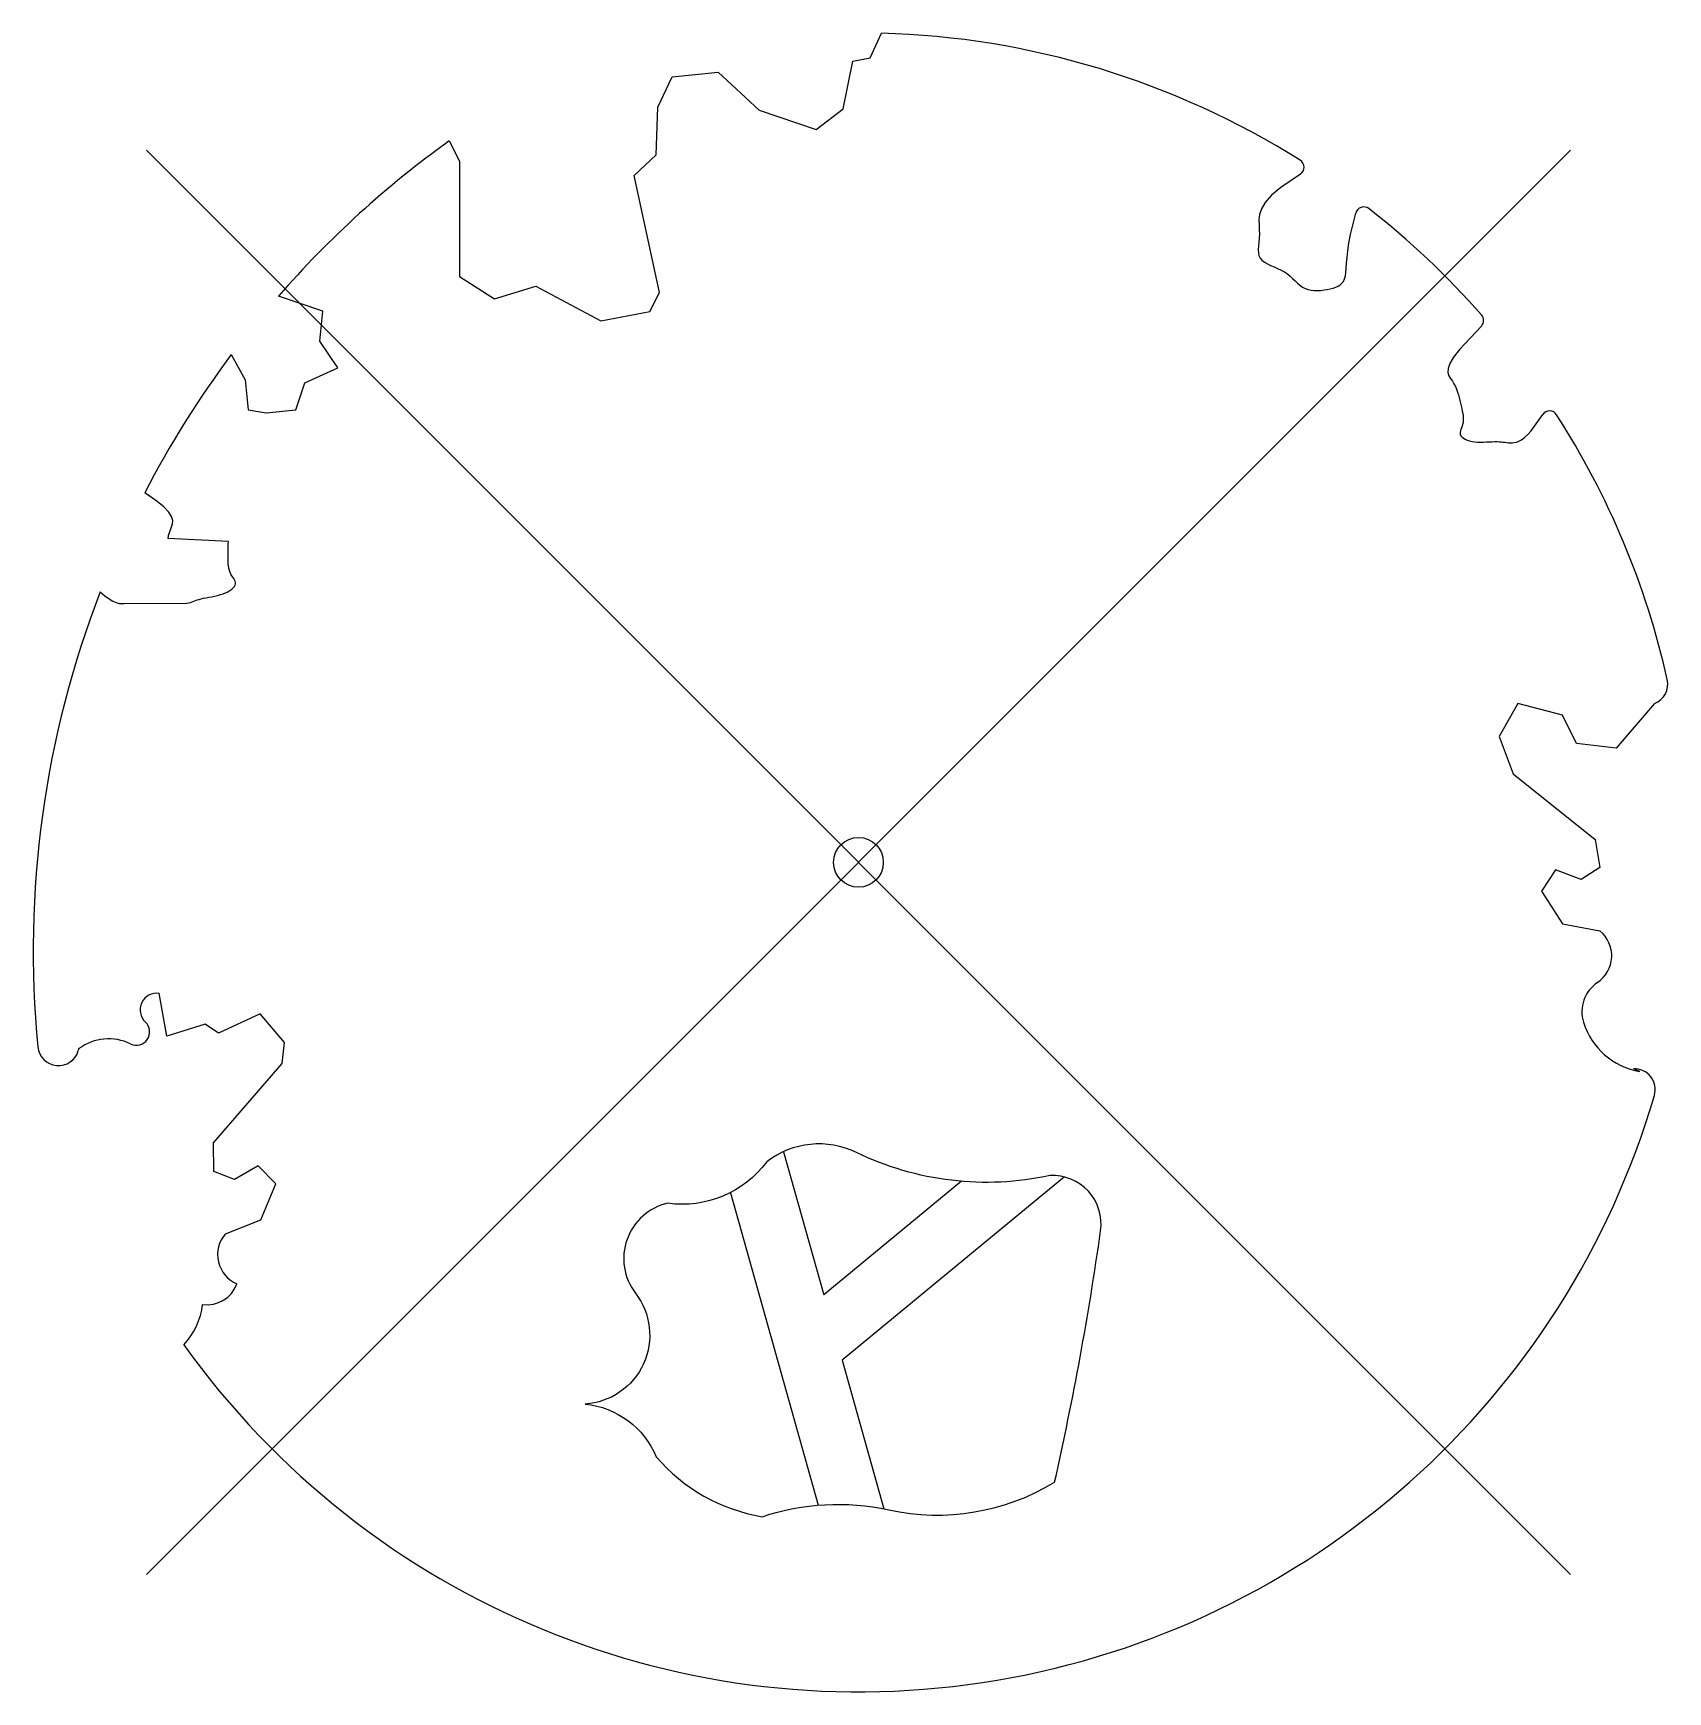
# Model space of a CAD drawing. Header units: metres. Extents: x -4.98 to 4.88, y -5 to 5.
import ezdxf

# ---------------------------------------------------------------- set-up
doc = ezdxf.new("R2010")
doc.units = ezdxf.units.M
doc.header["$LTSCALE"] = 0.2

msp = doc.modelspace()

# ---------------------------------------------------------------- linework, layer by layer
for p, q in [((0.071, 4.8487), (0.1388, 4.9981)), ((-0.0915, 4.5427), (-0.0341, 4.8296)), ((-0.0341, 4.8296), (0.071, 4.8487)), ((-1.2098, 4.5523), (-1.1237, 4.734)), ((-1.1237, 4.734), (-0.8466, 4.7627)), ((-0.8466, 4.7627), (-0.5981, 4.5332)), ((-1.2193, 4.2654), (-1.2098, 4.5523)), ((-0.5981, 4.5332), (-0.254, 4.4184)), ((-0.254, 4.4184), (-0.0915, 4.5427)), ((-2.467, 4.349), (-2.4045, 4.2271)), ((-2.4045, 4.2271), (-2.4045, 3.5313)), ((-1.3531, 4.1411), (-1.2193, 4.2654)), ((-1.2002, 3.4357), (-1.3531, 4.1411)), ((2.6645, 4.148), (2.5467, 4.0685)), ((2.4904, 4.021), (2.4525, 3.9782)), ((2.5467, 4.0685), (2.4904, 4.021)), ((2.4178, 3.9043), (2.4142, 3.872)), ((2.4294, 3.9395), (2.4178, 3.9043)), ((2.4525, 3.9782), (2.4294, 3.9395)), ((2.9668, 3.7846), (2.9988, 3.9129)), ((2.4142, 3.872), (2.4151, 3.8421)), ((2.4151, 3.8421), (2.417, 3.8139)), ((2.417, 3.8139), (2.4171, 3.787)), ((2.4115, 3.7146), (2.4105, 3.6937)), ((2.4136, 3.7373), (2.4115, 3.7146)), ((2.4157, 3.7614), (2.4136, 3.7373)), ((2.4171, 3.787), (2.4157, 3.7614)), ((2.9499, 3.6861), (2.9566, 3.7322)), ((2.9566, 3.7322), (2.9668, 3.7846)), ((2.4105, 3.6937), (2.4113, 3.6745)), ((2.4113, 3.6745), (2.4148, 3.6573)), ((2.4148, 3.6573), (2.4218, 3.6422)), ((2.4218, 3.6422), (2.433, 3.6291)), ((2.433, 3.6291), (2.4477, 3.6178)), ((2.4477, 3.6178), (2.4653, 3.6077)), ((2.4653, 3.6077), (2.4849, 3.5983)), ((2.9415, 3.5812), (2.9433, 3.6111)), ((2.9433, 3.6111), (2.9457, 3.6459)), ((2.9457, 3.6459), (2.9499, 3.6861)), ((-2.4045, 3.5313), (-2.1942, 3.3974)), ((2.4849, 3.5983), (2.5058, 3.5893)), ((2.5058, 3.5893), (2.5271, 3.5801)), ((2.5271, 3.5801), (2.548, 3.5702)), ((2.548, 3.5702), (2.5678, 3.5592)), ((2.5678, 3.5592), (2.5859, 3.5467)), ((2.5859, 3.5467), (2.6025, 3.5331)), ((2.6025, 3.5331), (2.6179, 3.519)), ((2.6179, 3.519), (2.6327, 3.5049)), ((2.6327, 3.5049), (2.6472, 3.4913)), ((2.9149, 3.4902), (2.924, 3.5021)), ((2.924, 3.5021), (2.9312, 3.5167)), ((2.9312, 3.5167), (2.9363, 3.5345)), ((2.9363, 3.5345), (2.9395, 3.5559)), ((2.9395, 3.5559), (2.9415, 3.5812)), ((-3.2292, 3.3228), (-3.4974, 3.4122)), ((-2.1942, 3.3974), (-1.9457, 3.4739)), ((-1.9457, 3.4739), (-1.5539, 3.2635)), ((-1.2576, 3.3209), (-1.2002, 3.4357)), ((2.6472, 3.4913), (2.6618, 3.4788)), ((2.6618, 3.4788), (2.677, 3.4678)), ((2.677, 3.4678), (2.6932, 3.4589)), ((2.6932, 3.4589), (2.7107, 3.4526)), ((2.7107, 3.4526), (2.7293, 3.4486)), ((2.7293, 3.4486), (2.7486, 3.4466)), ((2.7486, 3.4466), (2.7683, 3.4465)), ((2.7683, 3.4465), (2.7881, 3.4477)), ((2.7881, 3.4477), (2.8077, 3.4502)), ((2.8077, 3.4502), (2.8267, 3.4535)), ((2.8267, 3.4535), (2.8448, 3.4575)), ((2.8448, 3.4575), (2.8617, 3.4618)), ((2.8617, 3.4618), (2.8773, 3.4668)), ((2.8773, 3.4668), (2.8915, 3.473)), ((2.8915, 3.473), (2.904, 3.4806)), ((2.904, 3.4806), (2.9149, 3.4902)), ((-3.2473, 3.1425), (-3.2292, 3.3228)), ((-1.5539, 3.2635), (-1.2576, 3.3209)), ((3.7557, 3.2325), (3.6252, 3.0924)), ((-3.1391, 2.9802), (-3.2473, 3.1425)), ((-3.7812, 3.0606), (-3.698, 2.9081)), ((3.5652, 3.0062), (3.555, 2.9758)), ((3.5877, 3.0445), (3.5652, 3.0062)), ((3.6252, 3.0924), (3.5877, 3.0445)), ((-3.698, 2.9081), (-3.68, 2.7277)), ((-3.3374, 2.89), (-3.1391, 2.9802)), ((3.555, 2.9758), (3.5541, 2.9518)), ((3.5541, 2.9518), (3.56, 2.9322)), ((3.56, 2.9322), (3.5698, 2.9156)), ((3.5698, 2.9156), (3.5807, 2.9001)), ((3.5807, 2.9001), (3.5905, 2.8844)), ((-3.3915, 2.7277), (-3.3374, 2.89)), ((3.5905, 2.8844), (3.5989, 2.8683)), ((3.5989, 2.8683), (3.606, 2.8518)), ((3.606, 2.8518), (3.6121, 2.8351)), ((3.6121, 2.8351), (3.6174, 2.8183)), ((3.6174, 2.8183), (3.6221, 2.8015)), ((3.6221, 2.8015), (3.6263, 2.7847)), ((-3.68, 2.7277), (-3.5718, 2.7097)), ((-3.5718, 2.7097), (-3.3915, 2.7277)), ((3.6263, 2.7847), (3.6302, 2.7682)), ((3.6302, 2.7682), (3.634, 2.7519)), ((3.634, 2.7519), (3.6376, 2.7359)), ((3.6376, 2.7359), (3.6408, 2.7203)), ((3.6408, 2.7203), (3.6434, 2.7053)), ((3.6434, 2.7053), (3.6453, 2.6908)), ((4.0559, 2.602), (4.1268, 2.7005)), ((3.6294, 2.6004), (3.6275, 2.592)), ((3.6324, 2.6093), (3.6294, 2.6004)), ((3.6359, 2.6188), (3.6324, 2.6093)), ((3.6396, 2.6289), (3.6359, 2.6188)), ((3.6429, 2.6397), (3.6396, 2.6289)), ((3.6453, 2.6513), (3.6429, 2.6397)), ((3.6453, 2.6908), (3.6464, 2.6769)), ((3.6464, 2.6637), (3.6453, 2.6513)), ((3.6464, 2.6769), (3.6464, 2.6637)), ((4.0353, 2.5781), (4.0559, 2.602)), ((3.6275, 2.592), (3.6272, 2.584)), ((3.6272, 2.584), (3.6289, 2.5765)), ((3.6289, 2.5765), (3.633, 2.5692)), ((3.633, 2.5692), (3.6395, 2.5624)), ((3.6395, 2.5624), (3.6481, 2.556)), ((3.6481, 2.556), (3.6586, 2.5502)), ((3.6586, 2.5502), (3.6708, 2.5452)), ((3.6708, 2.5452), (3.6846, 2.5409)), ((3.6846, 2.5409), (3.6996, 2.5375)), ((3.6996, 2.5375), (3.7158, 2.5351)), ((3.7158, 2.5351), (3.7328, 2.5337)), ((3.7328, 2.5337), (3.7505, 2.5332)), ((3.7505, 2.5332), (3.7684, 2.5334)), ((3.7684, 2.5334), (3.7863, 2.5339)), ((3.7863, 2.5339), (3.8038, 2.5347)), ((3.8038, 2.5347), (3.8207, 2.5354)), ((3.8207, 2.5354), (3.8367, 2.536)), ((3.8367, 2.536), (3.8514, 2.5361)), ((3.8514, 2.5361), (3.8646, 2.5356)), ((3.8646, 2.5356), (3.8765, 2.5346)), ((3.8765, 2.5346), (3.8876, 2.5333)), ((3.8876, 2.5333), (3.898, 2.532)), ((3.898, 2.532), (3.9083, 2.5307)), ((3.9083, 2.5307), (3.9186, 2.5297)), ((3.9186, 2.5297), (3.9294, 2.5292)), ((3.9294, 2.5292), (3.9409, 2.5293)), ((3.9409, 2.5293), (3.9535, 2.5304)), ((3.9535, 2.5304), (3.9673, 2.5331)), ((3.9673, 2.5331), (3.9823, 2.5384)), ((3.9823, 2.5384), (3.9986, 2.5471)), ((3.9986, 2.5471), (4.0162, 2.5601)), ((4.0162, 2.5601), (4.0353, 2.5781)), ((-4.2361, 2.1819), (-4.3034, 2.227)), ((-4.1886, 2.1438), (-4.2361, 2.1819)), ((-4.158, 2.1117), (-4.1886, 2.1438)), ((-4.141, 2.0845), (-4.158, 2.1117)), ((-4.1547, 1.9874), (-4.1488, 2.0049)), ((-4.1488, 2.0049), (-4.1417, 2.0225)), ((-4.1417, 2.0225), (-4.136, 2.0409)), ((-4.1347, 2.0613), (-4.141, 2.0845)), ((-4.136, 2.0409), (-4.1347, 2.0613)), ((-4.1624, 1.9521), (-4.1592, 1.9698)), ((-3.7985, 1.9345), (-4.1624, 1.9521)), ((-4.1592, 1.9698), (-4.1547, 1.9874)), ((-3.8005, 1.8995), (-3.7998, 1.9169)), ((-3.7998, 1.9169), (-3.7985, 1.9345)), ((-3.8008, 1.8822), (-3.8005, 1.8995)), ((-3.8008, 1.8651), (-3.8008, 1.8822)), ((-3.8008, 1.8484), (-3.8008, 1.8651)), ((-3.8006, 1.832), (-3.8008, 1.8484)), ((-3.8002, 1.8162), (-3.8006, 1.832)), ((-3.7993, 1.8009), (-3.8002, 1.8162)), ((-3.7979, 1.7863), (-3.7993, 1.8009)), ((-3.7957, 1.7726), (-3.7979, 1.7863)), ((-3.7927, 1.7598), (-3.7957, 1.7726)), ((-3.7888, 1.7479), (-3.7927, 1.7598)), ((-3.7838, 1.7372), (-3.7888, 1.7479)), ((-3.7781, 1.7274), (-3.7838, 1.7372)), ((-3.7722, 1.7184), (-3.7781, 1.7274)), ((-3.7666, 1.71), (-3.7722, 1.7184)), ((-3.7617, 1.702), (-3.7666, 1.71)), ((-3.7579, 1.6943), (-3.7617, 1.702)), ((-4.5719, 1.631), (-4.5433, 1.6061)), ((-4.5433, 1.6061), (-4.5178, 1.5875)), ((-3.9165, 1.5982), (-3.8992, 1.6014)), ((-3.8992, 1.6014), (-3.8817, 1.605)), ((-3.8817, 1.605), (-3.8642, 1.6089)), ((-3.8642, 1.6089), (-3.8471, 1.6135)), ((-3.8471, 1.6135), (-3.8308, 1.6187)), ((-3.8308, 1.6187), (-3.8157, 1.6247)), ((-3.8157, 1.6247), (-3.8018, 1.6315)), ((-3.8018, 1.6315), (-3.7894, 1.6388)), ((-3.7894, 1.6388), (-3.7786, 1.6465)), ((-3.7786, 1.6465), (-3.7697, 1.6545)), ((-3.7697, 1.6545), (-3.7628, 1.6627)), ((-3.7628, 1.6627), (-3.7581, 1.6708)), ((-3.7581, 1.6708), (-3.7557, 1.6788)), ((-3.7558, 1.6866), (-3.7579, 1.6943)), ((-3.7557, 1.6788), (-3.7558, 1.6866)), ((-4.5178, 1.5875), (-4.4951, 1.5743)), ((-4.4951, 1.5743), (-4.4749, 1.5658)), ((-4.4749, 1.5658), (-4.4571, 1.561)), ((-4.4571, 1.561), (-4.4413, 1.5593)), ((-4.4413, 1.5593), (-4.4272, 1.5598)), ((-4.4272, 1.5598), (-4.0487, 1.5616)), ((-4.0487, 1.5616), (-4.0374, 1.5641)), ((-4.0374, 1.5641), (-4.0271, 1.5671)), ((-4.0271, 1.5671), (-4.0172, 1.5704)), ((-4.0172, 1.5704), (-4.0076, 1.574)), ((-4.0076, 1.574), (-3.9977, 1.5777)), ((-3.9977, 1.5777), (-3.9872, 1.5815)), ((-3.9872, 1.5815), (-3.9758, 1.5851)), ((-3.9758, 1.5851), (-3.9631, 1.5886)), ((-3.9631, 1.5886), (-3.9488, 1.5919)), ((-3.9488, 1.5919), (-3.9331, 1.595)), ((-3.9331, 1.595), (-3.9165, 1.5982)), ((3.9762, 0.9568), (3.8633, 0.7591)), ((4.2445, 0.8862), (3.9762, 0.9568)), ((4.7999, 0.9583), (4.5692, 0.6884)), ((4.3292, 0.7167), (4.2445, 0.8862)), ((3.8633, 0.7591), (3.948, 0.533)), ((4.5692, 0.6884), (4.3292, 0.7167)), ((3.948, 0.533), (4.4421, 0.1375)), ((4.4421, 0.1375), (4.4703, -0.032)), ((4.2021, -0.0461), (4.1174, -0.1733)), ((4.3574, -0.1027), (4.2021, -0.0461)), ((4.4703, -0.032), (4.3574, -0.1027)), ((4.1174, -0.1733), (4.2445, -0.3711)), ((4.2445, -0.3711), (4.4703, -0.4134)), ((-4.1695, -1.0473), (-4.216, -0.7896)), ((-3.9386, -0.9761), (-4.1695, -1.0473)), ((-3.8582, -1.0307), (-3.9386, -0.9761)), ((-3.6071, -0.9127), (-3.8582, -1.0307)), ((-3.4603, -1.0867), (-3.6071, -0.9127)), ((-3.4748, -1.2129), (-3.4603, -1.0867)), ((-4.7001, -1.1229), (-4.7035, -1.1347)), ((-3.8891, -1.6914), (-3.4748, -1.2129)), ((4.7103, -1.261), (4.674, -1.2446)), ((-3.8862, -1.8632), (-3.8891, -1.6914)), ((-0.4522, -1.7442), (-0.2094, -2.6072)), ((-3.7623, -1.9123), (-3.8862, -1.8632)), ((-3.6198, -1.8286), (-3.7623, -1.9123)), ((-3.5135, -1.9383), (-3.6198, -1.8286)), ((1.2423, -1.8966), (-0.0984, -3.0016)), ((-3.6027, -2.1558), (-3.5135, -1.9383)), ((-0.7723, -1.9913), (-0.2423, -3.8749)), ((0.6211, -1.9227), (-0.2094, -2.6072)), ((-3.8171, -2.2384), (-3.6027, -2.1558)), ((-0.0984, -3.0016), (0.1535, -3.897))]:
    msp.add_line(p, q)
at = {"lineweight": -3}
for p, q in [((-4.2929, 4.2929), (4.2929, -4.2929)), ((4.2929, 4.2929), (-4.2929, -4.2929))]:
    msp.add_line(p, q, dxfattribs=at)
at = {"flags": 128}
msp.add_lwpolyline([(-1.6476, -3.2654, -0.275605), (-1.2194, -3.5835, 0.17387), (-0.5807, -3.9448, -0.13584), (0.183, -3.9031, 0.192718), (1.1827, -3.7363, 0.019793), (1.4604, -2.2217, 0.472804), (1.155, -1.8882, -0.167695), (-0.0114, -1.7492, 0.283857), (-0.5529, -1.8048, -0.275483), (-1.15, -2.0549, 0.545723), (-1.3444, -2.5969, -0.599787), (-1.6476, -3.2654, 21.651223)], format="xyb", dxfattribs=at)
at = {"ltscale": 0.1}
msp.add_circle((0, 0), 0.15, dxfattribs=at)
for centre, radius, start, end in [((0, 0), 5, 57.81731, 88.40897), ((1.0323, -0.5349), 6.0081, 125.62166, 138.93148), ((2.6365, 4.1895), 0.05, 304.03498, 57.81731), ((3.0473, 3.9009), 0.05, 52.00371, 166.03001), ((0, 0), 5, 41.29363, 52.00371), ((3.7191, 3.2666), 0.05, 317.03335, 41.29363), ((1.0323, -0.5349), 6.0081, 143.24186, 152.63251), ((4.1674, 2.6712), 0.05, 32.65945, 144.24289), ((0, 0), 5, 12.73903, 32.65945), ((1.0323, -0.5349), 6.0081, 158.87002, 185.51201), ((4.755, 1.075), 0.125, 291.04967, 12.73903), ((4.3485, -0.5636), 0.1934, 303.84435, 50.95381), ((-4.2302, -0.8893), 0.1007, 81.89683, 226.94932), ((4.5748, -0.901), 0.2129, 123.84435, 197.29835), ((-4.3541, -1.0219), 0.0808, 243.95334, 46.94932), ((4.783, -0.8362), 0.431, 197.29835, 260.29382), ((-4.5214, -1.3643), 0.3003, 63.95334, 126.51762), ((-4.8236, -1.1), 0.125, 185.51201, 343.88265), ((4.6787, -1.3695), 0.125, 343.68436, 92.16245), ((0, 0), 5, 215.56323, 343.68436), ((-3.6701, -2.364), 0.1934, 139.47937, 246.58883), ((-3.9276, -2.4738), 0.1929, 262.13671, 339.46064), ((-4.3818, -2.6133), 0.431, 316.85752, 353.13483)]:
    msp.add_arc(centre, radius, start, end)

doc.saveas('drawing.dxf')
